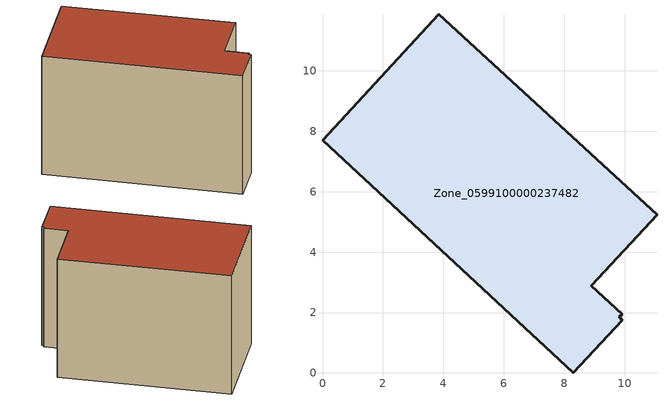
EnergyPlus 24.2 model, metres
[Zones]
Zone_0599100000237482
 floor ground (C_G): 0,7.7 3.84,11.88 11.07,5.23 8.9,2.88 9.91,1.94 9.82,1.86 9.92,1.75 8.3,0 z0
 wall outside (C_F): 3.84,11.88 0,7.7 8.3,0 9.92,1.75 9.82,1.86 9.91,1.94 8.9,2.88 11.07,5.23 3.84,11.88 z0:7.54
 roof outside (C_R): 8.3,0 9.92,1.75 9.82,1.86 9.91,1.94 8.9,2.88 11.07,5.23 3.84,11.88 0,7.7 z7.54
[BUILDING]
Pand.0599100000237482: North Axis=0; Terrain=City; Loads Convergence Tolerance Value=0.04; Temperature Convergence Tolerance Value=0.4; Solar Distribution=FullExterior; Maximum Number of Warmup Days=25; Minimum Number of Warmup Days=1
[Site:Location]
Rotterdam.The.Hague.AP_ZH_NLD Design_Conditions: Latitude=51.96; Longitude=4.45; Time Zone=1; Elevation=-4.5
[SITE:GROUNDTEMPERATURE:BUILDINGSURFACE]
18, 18, 18, 18, 18, 18, 18, 18, 18, 18, 18, 18
[MATERIAL] Thermal Absorptance=0.9; Solar Absorptance=0.7; Visible Absorptance=0.7
Name | Roughness | Thickness | Conductivity | Density | Specific Heat
G.TI.1975-1991 | MediumSmooth | 0.15 | 0.288461 | 540 | 1210
F.TI.1975-1991 | Rough | 0.3 | 0.230769 | 1920 | 840
R.TI.1975-1991 | MediumRough | 0.2 | 0.153846 | 1500 | 1000
[CONSTRUCTION]
C_G: G.TI.1975-1991
C_F: F.TI.1975-1991
C_R: R.TI.1975-1991
[ZONE]
Zone_0599100000237482: Type=1; Multiplier=1; Ceiling Height=Autocalculate; Volume=Autocalculate; Floor Area=autocalculate; Part of Total Floor Area=Yes
[ZONEINFILTRATION:DESIGNFLOWRATE]
Infil_Zone_0599100000237482: Zone or ZoneList or Space or SpaceList=Zone_0599100000237482; Schedule=AlwaysOn; Design Flow Rate Calculation Method=Flow/Area; Flow Rate per Floor Area=0.003; Constant Term Coefficient=1; Temperature Term Coefficient=0; Velocity Term Coefficient=0; Velocity Squared Term Coefficient=0
[HVACTEMPLATE:ZONE:IDEALLOADSAIRSYSTEM]
Zone_0599100000237482: Maximum Heating Supply Air Temperature=50; Minimum Cooling Supply Air Temperature=13; Maximum Heating Supply Air Humidity Ratio=0.0156; Minimum Cooling Supply Air Humidity Ratio=0.0077; Heating Limit=NoLimit; Cooling Limit=NoLimit; Dehumidification Control Type=ConstantSensibleHeatRatio; Cooling Sensible Heat Ratio=0.7; Dehumidification Setpoint=60; Humidification Control Type=None; Humidification Setpoint=30; Outdoor Air Method=None; Outdoor Air Flow Rate per Person=0.00944; Outdoor Air Flow Rate per Zone Floor Area=0; Outdoor Air Flow Rate per Zone=0; Demand Controlled Ventilation Type=None; Outdoor Air Economizer Type=NoEconomizer; Heat Recovery Type=None; Sensible Heat Recovery Effectiveness=0.7; Latent Heat Recovery Effectiveness=0.65
[ZONECONTROL:THERMOSTAT]
ThermostatControl_Zone_0599100000237482: Zone or ZoneList=Zone_0599100000237482; Control Type Schedule=DualSetpointControlType; Control 1=Thermostat_Zone_0599100000237482; Temperature Difference Between Cutout And Setpoint=0
[THERMOSTATSETPOINT:DUALSETPOINT]
Thermostat_Zone_0599100000237482: Heating Setpoint Temperature Schedule=HeatingSetpoint_Zone_0599100000237482; Cooling Setpoint Temperature Schedule=CoolingSetpoint_Zone_0599100000237482
[SCHEDULE:COMPACT]
HeatingSetpoint_Zone_0599100000237482: Through: 12/31, For: AllDays, Until: 24:00, 21
CoolingSetpoint_Zone_0599100000237482: Through: 12/31, For: AllDays, Until: 24:00, 24
DualSetpointControlType: Through: 12/31, For: AllDays, Until: 24:00, 4
AlwaysOn: Through: 12/31, For: AllDays, Until: 24:00, 1
